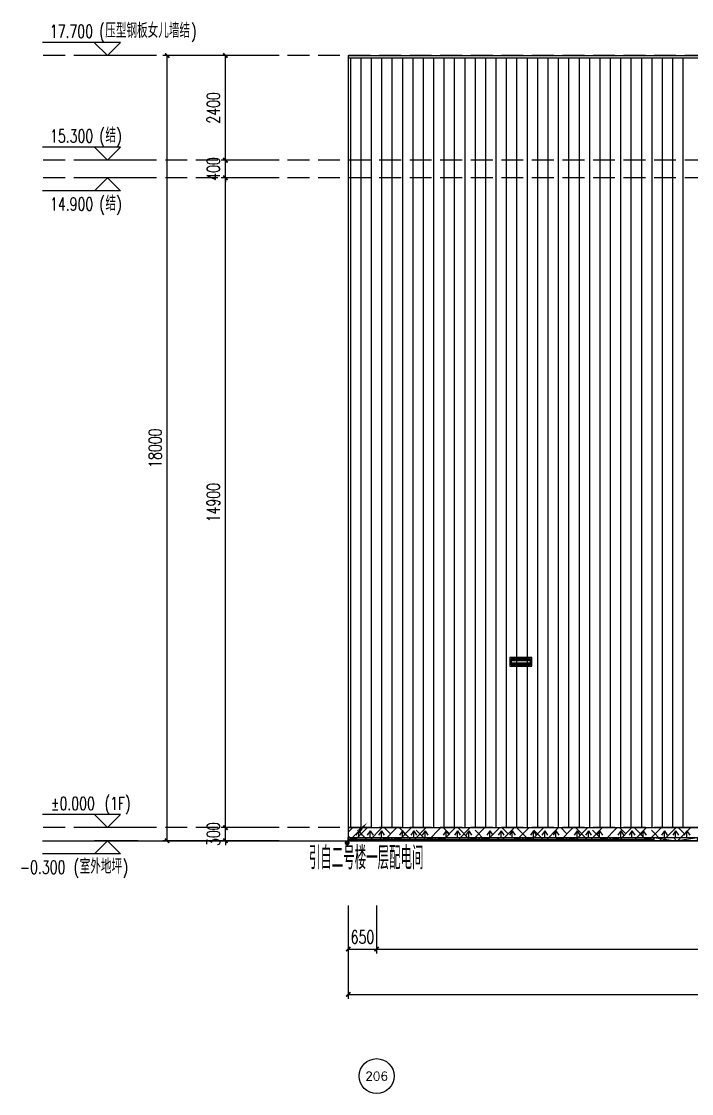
# Model space of a CAD drawing. Extents: x -2377130 to 293730, y -2 to 754590.
# Drawn here: x -1244534 to -1229179, y 511142 to 535719 of the extents above; entities that cross this region are included whole.
import ezdxf
from ezdxf.enums import TextEntityAlignment as Align

# ---------------------------------------------------------------- set-up
doc = ezdxf.new("R2010")
doc.units = 0
doc.header["$LTSCALE"] = 1000
doc.header["$MEASUREMENT"] = 0
doc.linetypes.add('__DASH', pattern=[0.35, 0.25, -0.1])
doc.linetypes.add('DOTE', pattern=[2.42, 2, -0.2, 0.02, -0.2])
doc.layers.add('.灯具', color=3, linetype='Continuous', lineweight=25)
doc.layers.add('A-WALL-HATCH', color=8, linetype='Continuous', lineweight=13)
for name, color, linetype in [('A-AXIS-D', 1, 'Continuous'), ('A-AXIS-DOTE', 14, 'DOTE'), ('A-AXIS-DP', 126, 'Continuous'), ('A-HATCH-2', 251, 'Continuous'), ('A-LIN-V', 9, 'Continuous'), ('A-WINDOW', 140, 'Continuous'), ('AS-WALL', 40, 'Continuous'), ('DIM-照明', 3, 'Continuous'), ('DIM_ELEV', 3, 'Continuous'), ('EQUIP-照明', 3, 'Continuous'), ('LWIRE', 4, 'Continuous'), ('PUB_TEXT', 7, 'Continuous'), ('照明-灯具', 3, 'Continuous')]:
    doc.layers.add(name, color=color, linetype=linetype)
doc.styles.add('_TCH_AXIS', font='COMPLEX', dxfattribs={"bigfont": 'GBCBIG'})
doc.styles.add('_TCH_DIM', font='SIMPLEX', dxfattribs={"bigfont": 'GBCBIG'})
doc.styles.add('_TCH_DIM_T3', font='SIMPLEX', dxfattribs={"width": 0.705882, "bigfont": 'GBCBIG'})
doc.styles.add('_TEL_DIM', font='SIMPLEX', dxfattribs={"width": 0.8, "height": 3.5, "bigfont": 'HZTXT'})
doc.styles.add('A-DIM_T3', font='SIMPLEX', dxfattribs={"width": 0.705882, "bigfont": 'GBCBIG'})
doc.styles.get("Standard").update_dxf_attribs({"font": 'gbenor.shx', "bigfont": 'gbcbig.shx'})
doc.styles.add('TG_LINETYPE', font='SIMPLEX', dxfattribs={"width": 0.8, "height": 3, "bigfont": 'HZTXT'})
doc.linetypes.add('灯带', pattern='A,0.4,-0.9,["线条1",TG_LINETYPE,S=0.1,R=0,X=-0.8,Y=-0.15],0', length=1.3)

# ---------------------------------------------------------------- blocks, each defined once
blk = doc.blocks.new('_ArchTick')
at = {"color": 0, "linetype": 'ByBlock', "const_width": 0.4}
blk.add_lwpolyline([(-0.5, -0.5), (0.5, 0.5)], dxfattribs=at)
blk = doc.blocks.new('12z7')
at = {"color": 3}
blk.add_lwpolyline([(12024483, 121558), (12024983, 121483), (12025483, 121558)], dxfattribs=at)
for p in [(12024483, 121520), (12024983, 121483), (12024984, 121558), (12025483, 121520)]:
    blk.add_point(p, dxfattribs=at)
at = {"layer": '照明-灯具', "color": 3}
for p, q in [((12024726, 121707), (12024659, 121607)), ((12024726, 121558), (12024726, 121707)), ((12024726, 121707), (12024792, 121607)), ((12024984, 121707), (12024917, 121607)), ((12024984, 121558), (12024984, 121707)), ((12024984, 121707), (12025050, 121607)), ((12025242, 121707), (12025175, 121607)), ((12025242, 121558), (12025242, 121707)), ((12025242, 121707), (12025308, 121607))]:
    blk.add_line(p, q, dxfattribs=at)
blk.add_lwpolyline([(12024483, 121558), (12025483, 121558), (12025483, 121483), (12024483, 121483)], close=True, dxfattribs=at)
for p in [(12024483, 121520), (12024483, 121483), (12024983, 121558), (12024984, 121558)]:
    blk.add_point(p, dxfattribs=at)
at = {"layer": '照明-灯具', "color": 3, "style": '_TEL_DIM', "flags": 1}
for tag in ['A', 'REMARK']:
    blk.add_attdef(tag, text='', height=0.01, dxfattribs=at).set_placement((12024984, 121558), align=Align.MIDDLE_CENTER)
blk = doc.blocks.new('$equip_U$00000150(SEELE-PC)')
at = {"color": 8}
for p in [(0, 0), (-1, -0.075), (0, -0.15), (1, -0.075)]:
    blk.add_point(p, dxfattribs=at)
at = {"color": 8, "xscale": 0.002, "yscale": 0.002, "zscale": 0.002}
blk.add_blockref('12z7', (-24049.967, -243.115), dxfattribs=at)
at = {"color": 7, "style": '_TEL_DIM', "flags": 1}
for tag in ['A', 'REMARK']:
    blk.add_attdef(tag, text='', height=0.00002, dxfattribs=at).set_placement((0, 0), align=Align.MIDDLE_CENTER)
blk = doc.blocks.new('$equip_U$00000075(LAPTOP-0UNQ9FSO)')
at = {"color": 4, "linetype": '灯带'}
blk.add_blockref('$equip_U$00000150(SEELE-PC)', (1, 0.15), dxfattribs=at)
at = {"color": 7, "style": '_TEL_DIM', "flags": 1}
for tag in ['A', 'REMARK']:
    blk.add_attdef(tag, text='', height=0.00002, dxfattribs=at).set_placement((0, 0), align=Align.MIDDLE_CENTER)
blk = doc.blocks.new('$TelecSys$00000079')
for p, q in [((0.7, 0.7), (0, 0)), ((0.104, 0.104), (0.104, 0.104)), ((-0.104, -0.104), (-0.104, -0.104))]:
    blk.add_line(p, q)
at = {"const_width": 0.142}
blk.add_lwpolyline([(-0.071, 0, 1), (0.071, 0, 1)], format="xyb", close=True, dxfattribs=at)
blk.add_solid([(0.63, 0.77), (0.77, 0.63), (1.15, 1.15)])
at = {"width": 0.8, "flags": 9}
blk.add_attdef('A', (0, 0), '', height=0.00002, dxfattribs=at)

msp = doc.modelspace()

# ---------------------------------------------------------------- linework, layer by layer
at = {"layer": 'A-AXIS-D', "color": 8}
for p, q in [((-1239961.9, 534937.5), (-1241295.2, 534937.5)), ((-1241195.2, 516937.5), (-1241195.2, 534937.5)), ((-1238626.9, 534937.5), (-1239960.2, 534937.5)), ((-1239860.2, 532537.5), (-1239860.2, 534937.5)), ((-1239860.2, 532537.5), (-1239860.2, 532637.5)), ((-1238626.9, 532537.5), (-1239960.2, 532537.5)), ((-1238626.9, 532537.5), (-1239960.2, 532537.5)), ((-1239860.2, 532137.5), (-1239860.2, 532537.5)), ((-1238626.9, 532137.5), (-1239960.2, 532137.5)), ((-1238626.9, 532137.5), (-1239960.2, 532137.5)), ((-1239860.2, 517237.5), (-1239860.2, 532137.5)), ((-1239860.2, 532137.5), (-1239860.2, 532037.5)), ((-1238626.9, 517237.5), (-1239960.2, 517237.5)), ((-1238626.9, 517237.5), (-1239960.2, 517237.5)), ((-1239860.2, 517237.5), (-1239860.2, 517337.5)), ((-1239860.2, 516937.5), (-1239860.2, 517237.5)), ((-1239961.9, 516937.5), (-1241295.2, 516937.5)), ((-1238626.9, 516937.5), (-1239960.2, 516937.5)), ((-1239860.2, 516937.5), (-1239860.2, 516837.5)), ((-1237045, 515450), (-1237045, 513313.4)), ((-1237045, 515450), (-1237045, 514353.4)), ((-1236395, 515450), (-1236395, 514353.4)), ((-1236395, 515450), (-1236395, 514353.4)), ((-1237045, 514453.4), (-1236395, 514453.4)), ((-1236395, 514453.4), (-1219895, 514453.4)), ((-1237045, 513413.4), (-1153245, 513413.4))]:
    msp.add_line(p, q, dxfattribs=at)
msp.add_circle((-1236395, 511541.7), 400, dxfattribs=at)
at = {"layer": 'A-AXIS-DOTE', "color": 8, "linetype": '__DASH', "ltscale": 2}
for p, q in [((-1146235.9, 534937.5), (-1244054.1, 534937.5)), ((-1146235.9, 532537.5), (-1244054.1, 532537.5)), ((-1146235.9, 532137.5), (-1244054.1, 532137.5)), ((-1146235.9, 517237.5), (-1244054.1, 517237.5))]:
    msp.add_line(p, q, dxfattribs=at)
at = {"layer": 'A-AXIS-DP', "color": 8}
msp.add_line((-1229245, 517237.5), (-1229980, 517237.5), dxfattribs=at)
at = {"layer": 'A-HATCH-2', "color": 8, "linetype": 'Continuous'}
for p, q in [((-1236989.1, 517237.5), (-1236989.1, 534887.5)), ((-1236751, 517237.5), (-1236751, 534887.5)), ((-1236512.9, 517237.5), (-1236512.9, 534887.5)), ((-1236274.7, 517237.5), (-1236274.7, 534887.5)), ((-1236036.6, 517237.5), (-1236036.6, 534887.5)), ((-1235798.5, 517237.5), (-1235798.5, 534887.5)), ((-1235560.4, 517237.5), (-1235560.4, 534887.5)), ((-1235322.2, 517237.5), (-1235322.2, 534887.5)), ((-1235084.1, 517237.5), (-1235084.1, 534887.5)), ((-1234846, 517237.5), (-1234846, 534887.5)), ((-1234607.9, 517237.5), (-1234607.9, 534887.5)), ((-1234369.7, 517237.5), (-1234369.7, 534887.5)), ((-1234131.6, 517237.5), (-1234131.6, 534887.5)), ((-1233893.5, 517237.5), (-1233893.5, 534887.5)), ((-1233655.4, 517237.5), (-1233655.4, 534887.5)), ((-1233417.2, 517237.5), (-1233417.2, 534887.5)), ((-1233179.1, 517237.5), (-1233179.1, 534887.5)), ((-1232941, 517237.5), (-1232941, 534887.5)), ((-1232702.9, 517237.5), (-1232702.9, 534887.5)), ((-1232464.7, 517237.5), (-1232464.7, 534887.5)), ((-1232226.6, 517237.5), (-1232226.6, 534887.5)), ((-1231988.5, 517237.5), (-1231988.5, 534887.5)), ((-1231750.4, 517237.5), (-1231750.4, 534887.5)), ((-1231512.2, 517237.5), (-1231512.2, 534887.5)), ((-1231274.1, 517237.5), (-1231274.1, 534887.5)), ((-1231036, 517237.5), (-1231036, 534887.5)), ((-1230797.9, 517237.5), (-1230797.9, 534887.5)), ((-1230559.7, 517237.5), (-1230559.7, 534887.5)), ((-1230321.6, 517237.5), (-1230321.6, 534887.5)), ((-1230083.5, 517237.5), (-1230083.5, 534887.5)), ((-1229845.4, 517237.5), (-1229845.4, 534887.5)), ((-1229607.2, 517237.5), (-1229607.2, 534887.5)), ((-1229369.1, 517237.5), (-1229369.1, 534887.5)), ((-1237045, 517135.8), (-1236943.3, 517237.5)), ((-1236906.6, 516937.5), (-1236606.6, 517237.5)), ((-1236592.7, 516937.5), (-1236833.8, 517178.6)), ((-1236569.8, 516937.5), (-1236269.8, 517237.5)), ((-1236233, 516937.5), (-1235933, 517237.5)), ((-1236076.1, 517094.4), (-1236219.2, 517237.5)), ((-1235896.3, 516937.5), (-1235596.3, 517237.5)), ((-1235582.4, 516937.5), (-1235882.4, 517237.5)), ((-1235559.5, 516937.5), (-1235259.5, 517237.5)), ((-1235245.7, 516937.5), (-1235486.8, 517178.6)), ((-1235222.8, 516937.5), (-1234922.8, 517237.5)), ((-1234886, 516937.5), (-1234586, 517237.5)), ((-1234729.1, 517094.4), (-1234872.2, 517237.5)), ((-1234549.3, 516937.5), (-1234249.3, 517237.5)), ((-1234235.4, 516937.5), (-1234535.4, 517237.5)), ((-1234212.5, 516937.5), (-1233912.5, 517237.5)), ((-1233898.7, 516937.5), (-1234139.8, 517178.6)), ((-1233875.7, 516937.5), (-1233575.7, 517237.5)), ((-1233539, 516937.5), (-1233239, 517237.5)), ((-1233382.1, 517094.4), (-1233525.1, 517237.5)), ((-1233202.2, 516937.5), (-1232902.2, 517237.5)), ((-1232888.4, 516937.5), (-1233188.4, 517237.5)), ((-1232865.5, 516937.5), (-1232565.5, 517237.5)), ((-1232551.6, 516937.5), (-1232792.7, 517178.6)), ((-1232528.7, 516937.5), (-1232228.7, 517237.5)), ((-1232191.9, 516937.5), (-1231891.9, 517237.5)), ((-1232035, 517094.4), (-1232178.1, 517237.5)), ((-1231855.2, 516937.5), (-1231555.2, 517237.5)), ((-1231541.3, 516937.5), (-1231841.3, 517237.5)), ((-1231518.4, 516937.5), (-1231218.4, 517237.5)), ((-1231204.6, 516937.5), (-1231445.7, 517178.6)), ((-1231181.7, 516937.5), (-1230881.7, 517237.5)), ((-1230844.9, 516937.5), (-1230544.9, 517237.5)), ((-1230688, 517094.4), (-1230831.1, 517237.5)), ((-1230508.1, 516937.5), (-1230208.1, 517237.5)), ((-1230194.3, 516937.5), (-1230494.3, 517237.5)), ((-1230171.4, 516937.5), (-1229871.4, 517237.5)), ((-1229857.5, 516937.5), (-1230098.6, 517178.6)), ((-1229834.6, 516937.5), (-1229534.6, 517237.5)), ((-1229497.9, 516937.5), (-1229197.9, 517237.5)), ((-1229340.9, 517094.4), (-1229484, 517237.5)), ((-1236929.5, 516937.5), (-1237045, 517053)), ((-1236256, 516937.5), (-1236328.7, 517010.2)), ((-1234908.9, 516937.5), (-1234981.7, 517010.2)), ((-1233561.9, 516937.5), (-1233634.6, 517010.2)), ((-1232214.9, 516937.5), (-1232287.6, 517010.2)), ((-1230867.8, 516937.5), (-1230940.5, 517010.2)), ((-1229520.8, 516937.5), (-1229593.5, 517010.2))]:
    msp.add_line(p, q, dxfattribs=at)
at = {"layer": 'A-LIN-V', "color": 8}
for p, q in [((-1237045, 534937.5), (-1153245, 534937.5)), ((-1237045, 534937.5), (-1237045, 516937.5)), ((-1237045, 534887.5), (-1153245, 534887.5)), ((-1237045, 517237.5), (-1153245, 517237.5))]:
    msp.add_line(p, q, dxfattribs=at)
at = {"layer": 'A-WALL-HATCH', "color": 8, "linetype": 'Continuous'}
for p, q in [((-1232870.3, 521096.8), (-1233310.3, 521096.8)), ((-1232870.3, 521080.9), (-1233310.3, 521080.9)), ((-1232870.3, 521065), (-1233310.3, 521065)), ((-1232870.3, 521017.4), (-1233310.3, 521017.4)), ((-1232870.3, 521001.5), (-1233310.3, 521001.5)), ((-1232870.3, 520985.6), (-1233310.3, 520985.6)), ((-1232870.3, 520969.8), (-1233310.3, 520969.8))]:
    msp.add_line(p, q, dxfattribs=at)
at = {"layer": 'A-WINDOW', "color": 8}
for p, q in [((-1232840.3, 521137.5), (-1233340.3, 521137.5)), ((-1233340.3, 521137.5), (-1233340.3, 520937.5)), ((-1232870.3, 521107.5), (-1233310.3, 521107.5)), ((-1233310.3, 521107.5), (-1233310.3, 520967.5)), ((-1232870.3, 520967.5), (-1232870.3, 521107.5)), ((-1232840.3, 520937.5), (-1232840.3, 521137.5)), ((-1233340.3, 520937.5), (-1232840.3, 520937.5)), ((-1233310.3, 520967.5), (-1232870.3, 520967.5))]:
    msp.add_line(p, q, dxfattribs=at)
at = {"layer": 'AS-WALL', "color": 8}
msp.add_line((-1244054.1, 516937.5), (-1146235.9, 516937.5), dxfattribs=at)
at = {"layer": 'DIM-照明', "color": 6}
msp.add_lwpolyline([(-1237045, 516880), (-1237045, 516975), (-1230045, 516975)], dxfattribs=at)
at = {"layer": 'DIM_ELEV', "color": 8}
for p, q in [((-1242266.1, 535237.5), (-1244054.1, 535237.5)), ((-1242566.1, 534937.5), (-1242866.1, 535237.5)), ((-1242566.1, 534937.5), (-1242266.1, 535237.5)), ((-1241866.1, 534937.5), (-1242866.1, 534937.5)), ((-1242261.9, 532837.5), (-1244049.9, 532837.5)), ((-1242561.9, 532537.5), (-1242861.9, 532837.5)), ((-1242561.9, 532537.5), (-1242261.9, 532837.5)), ((-1241861.9, 532537.5), (-1242861.9, 532537.5)), ((-1242561.9, 532137.5), (-1242861.9, 531837.5)), ((-1241861.9, 532137.5), (-1242861.9, 532137.5)), ((-1242561.9, 532137.5), (-1242261.9, 531837.5)), ((-1242261.9, 531837.5), (-1244049.9, 531837.5)), ((-1242261.9, 517537.5), (-1244049.9, 517537.5)), ((-1242561.9, 517237.5), (-1242861.9, 517537.5)), ((-1242561.9, 517237.5), (-1242261.9, 517537.5)), ((-1241861.9, 517237.5), (-1242861.9, 517237.5)), ((-1242561.9, 516937.5), (-1242861.9, 516637.5)), ((-1241861.9, 516937.5), (-1242861.9, 516937.5)), ((-1242561.9, 516937.5), (-1242261.9, 516637.5)), ((-1242261.9, 516637.5), (-1244049.9, 516637.5))]:
    msp.add_line(p, q, dxfattribs=at)

# ---------------------------------------------------------------- block references
at = {"layer": 'A-AXIS-D', "color": 8, "xscale": 100, "yscale": 100, "zscale": 100}
for p, rotation in [((-1241195.2, 534937.5), 90), ((-1239860.2, 534937.5), 90), ((-1239860.2, 532537.5), 270), ((-1239860.2, 532537.5), 270), ((-1239860.2, 532137.5), 90), ((-1239860.2, 532137.5), 90), ((-1239860.2, 517237.5), 270), ((-1239860.2, 517237.5), 270), ((-1241195.2, 516937.5), 270), ((-1239860.2, 516937.5), 90), ((-1237045, 514453.4), 180), ((-1236395, 514453.4), 180), ((-1237045, 513413.4), 180)]:
    msp.add_blockref('_ArchTick', p, dxfattribs=dict(at, rotation=rotation))
msp.add_blockref('_ArchTick', (-1236395, 514453.4), dxfattribs=at)
at = {"layer": 'EQUIP-照明', "color": 8, "xscale": 500, "yscale": 500, "zscale": 500, "rotation": 1.728175058413292e-05}
for p in [(-1237045, 516937.4), (-1236045, 516937.4), (-1235045, 516937.4), (-1234045, 516937.4), (-1233045, 516937.4), (-1232045, 516937.4), (-1231045, 516937.4), (-1230045, 516937.4)]:
    msp.add_blockref('$equip_U$00000075(LAPTOP-0UNQ9FSO)', p, dxfattribs=at)
at = {"layer": 'LWIRE', "color": 6, "xscale": 400, "yscale": 400, "zscale": 400}
msp.add_blockref('$TelecSys$00000079', (-1237070, 516890), dxfattribs=at)

# ---------------------------------------------------------------- texts
at = {"layer": '.灯具', "color": 7, "linetype": 'ByBlock', "style": '_TEL_DIM', "width": 0.5}
msp.add_text('引自二号楼一层配电间', height=525, rotation=0.00525, dxfattribs=at).set_placement((-1237947.5, 516281.5))
at = {"layer": 'A-AXIS-D', "color": 7, "char_height": 297.5, "attachment_point": 5, "rotation": 90, "style": '_TCH_DIM_T3'}
for s, insert in [('\\A1;2400', (-1240135.2, 533737.5)), ('\\A1;400', (-1240135.2, 532337.5)), ('\\A1;18000', (-1241470.2, 525937.5)), ('\\A1;14900', (-1240135.2, 524687.5)), ('\\A1;300', (-1240135.2, 517087.5))]:
    msp.add_mtext(s, dxfattribs=dict(at, insert=insert))
at = {"layer": 'A-AXIS-D', "color": 7, "insert": (-1236720, 514728.4), "char_height": 297.5, "attachment_point": 5, "style": 'A-DIM_T3'}
msp.add_mtext('\\A1;650', dxfattribs=at)
at = {"layer": 'PUB_TEXT', "color": 8, "style": '_TCH_DIM', "width": 0.705882}
for s, p in [('17.700', (-1243884.1, 535342.5)), ('(', (-1242754.1, 535342.5)), (')', (-1240648.2, 535342.5)), ('15.300', (-1243879.9, 532942.5)), ('(', (-1242749.9, 532942.5)), (')', (-1242364.1, 532942.5)), ('14.900', (-1243879.9, 531382.5)), ('(', (-1242749.9, 531382.5)), (')', (-1242364.1, 531382.5)), ('%%P0.000', (-1243859.9, 517642.5)), ('(1F)', (-1242629.9, 517642.5)), ('-0.300', (-1244570, 516182.5)), ('(', (-1243340, 516182.5)), (')', (-1242217, 516182.5))]:
    msp.add_text(s, height=297.5, dxfattribs=at).set_placement(p)
at = {"layer": 'PUB_TEXT', "color": 8, "style": '_TCH_DIM'}
for s, height, p in [('压型钢板女儿墙结', 337.59, (-1242614.1, 535342.5)), ('结', 337.6, (-1242609.9, 532942.5)), ('结', 337.6, (-1242609.9, 531382.5)), ('室外地坪', 337.59, (-1243200, 516182.5))]:
    msp.add_text(s, height=height, dxfattribs=at).set_placement(p)
at = {"layer": 'PUB_TEXT', "color": 8, "style": '_TCH_AXIS'}
msp.add_text('206', height=202.97, dxfattribs=at).set_placement((-1236656, 511440.2), (-1236134, 511440.2), align=Align.FIT)

doc.saveas('drawing.dxf')
